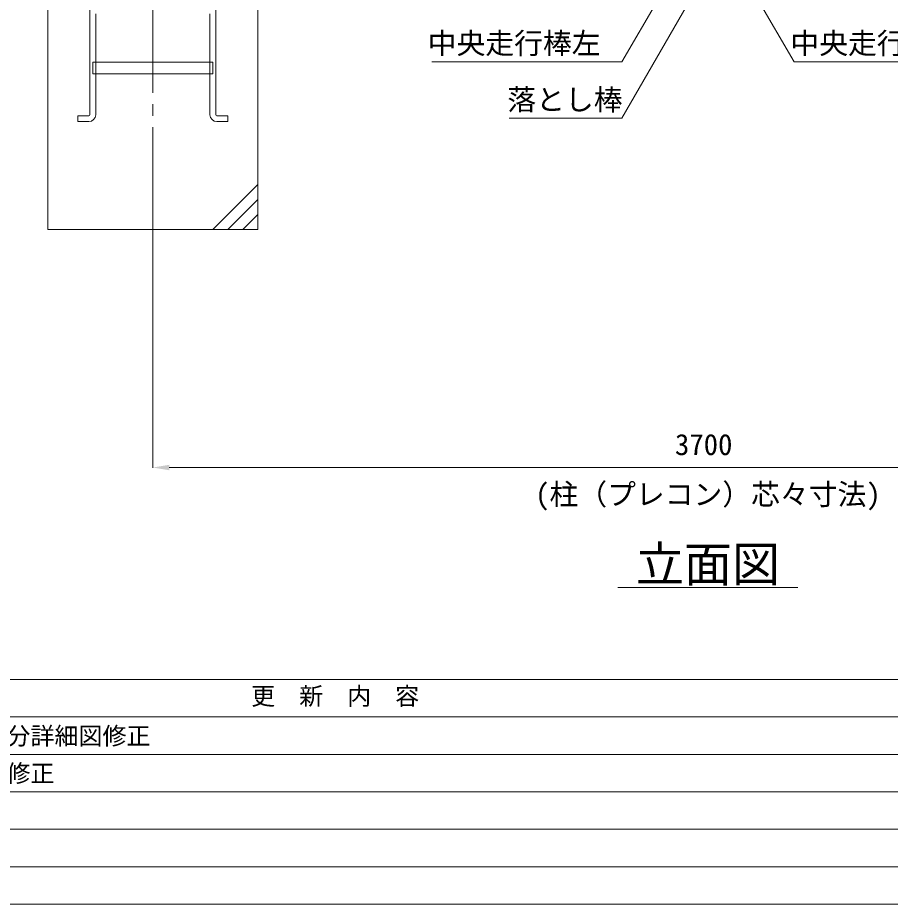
# Model space of a CAD drawing. Units: millimetres, scale not verified. Extents: x -82240 to -62115, y -14438 to 14438.
# Drawn here: x -77840 to -74933, y 562 to 3519 of the extents above; entities that cross this region are included whole.
import ezdxf
from ezdxf.enums import TextEntityAlignment as Align

# ---------------------------------------------------------------- set-up
doc = ezdxf.new("R2010")
doc.units = ezdxf.units.MM
doc.header["$LTSCALE"] = 38
doc.linetypes.add('CHAIN2', pattern=[12, 9, -1, 1, -1])
doc.linetypes.add('DASHED1', pattern=[1.8, 1.2, -0.6])
for name, color, linetype, lineweight in [('0-9_基礎工事用PCA小', 7, 'Continuous', 18), ('0-A_図面枠', 7, 'Continuous', 18), ('0-B_寸法', 3, 'Continuous', 18), ('1-2_通芯', 1, 'CHAIN2', 18), ('1-7_文字', 7, 'Continuous', 18)]:
    doc.layers.add(name, color=color, linetype=linetype, lineweight=lineweight)
doc.styles.add('ＭＳ ゴシック', font='')
doc.styles.get('ＭＳ ゴシック').set_extended_font_data('MS Gothic')

msp = doc.modelspace()

# ---------------------------------------------------------------- linework, layer by layer
at = {"layer": '0-9_基礎工事用PCA小'}
for p, q in [((-77580.57, 3532.5), (-77580.57, 3370.5)), ((-77199.63, 3532.5), (-77199.63, 3370.5)), ((-77580.57, 3332.49), (-77580.57, 3195.51)), ((-77199.63, 3332.49), (-77199.63, 3195.51)), ((-77040.09, 2962.5), (-77190.09, 2812.5)), ((-77040.09, 2912.49), (-77140.11, 2812.5)), ((-77040.09, 2862.51), (-77090.1, 2812.5))]:
    msp.add_line(p, q, dxfattribs=at)
at = {"layer": '0-9_基礎工事用PCA小', "color": 4, "linetype": 'DASHED1', "lineweight": 9}
for p, q in [((-77580.57, 3370.5), (-77580.57, 3332.49)), ((-77199.63, 3370.5), (-77199.63, 3332.49))]:
    msp.add_line(p, q, dxfattribs=at)
at = {"layer": '0-9_基礎工事用PCA小'}
for points in [[(-77599.62, 3195.54), (-77599.62, 3772.5), (-77580.57, 3772.5), (-77580.57, 3570.51)], [(-77180.58, 3195.54), (-77180.58, 3772.5), (-77199.63, 3772.5), (-77199.63, 3570.51)], [(-77603.58, 3172.5), (-77640.57, 3172.5), (-77640.57, 3191.55), (-77603.61, 3191.55)], [(-77176.62, 3172.5), (-77139.63, 3172.5), (-77139.63, 3191.55), (-77176.56, 3191.55)]]:
    msp.add_lwpolyline(points, dxfattribs=at)
for points in [[(-77740.11, 2812.5), (-77040.09, 2812.5), (-77040.09, 3712.5), (-77740.11, 3712.5)], [(-77590.11, 3370.5), (-77190.09, 3370.5), (-77190.09, 3332.49), (-77590.11, 3332.49)]]:
    msp.add_lwpolyline(points, close=True, dxfattribs=at)
for centre, radius, start, end in [((-77603.61, 3195.54), 3.99, 270, 0), ((-77603.58, 3195.51), 23.01, 270, 0), ((-77176.62, 3195.51), 23.01, 180, 270), ((-77176.56, 3195.54), 3.99, 180, 270)]:
    msp.add_arc(centre, radius, start, end, dxfattribs=at)
at = {"layer": '0-A_図面枠'}
for p, q in [((-82240.11, 1312.5), (-62115.09, 1312.5)), ((-82240.11, 1187.49), (-74265.09, 1187.49)), ((-79815.09, 1062.51), (-74265.09, 1062.51)), ((-79815.09, 937.5), (-74265.09, 937.5)), ((-79815.09, 812.49), (-74265.09, 812.49)), ((-79815.09, 687.51), (-74265.09, 687.51))]:
    msp.add_line(p, q, dxfattribs=at)
msp.add_lwpolyline([(-82240.11, 14437.5), (-62115.09, 14437.5), (-62115.09, 562.5), (-82240.11, 562.5)], close=True, dxfattribs=at)
at = {"layer": '0-B_寸法'}
for p, q in [((-77390.1, 2811.51), (-77390.1, 2018.04)), ((-73745.1, 2019.03), (-77335.11, 2019.03))]:
    msp.add_line(p, q, dxfattribs=at)
at = {"layer": '0-B_寸法', "color": 91}
msp.add_solid([(-77335.11, 2028.21), (-77390.1, 2019.03), (-77335.11, 2009.88)], dxfattribs=at)
at = {"layer": '1-2_通芯'}
msp.add_line((-77390.1, 2812.5), (-77390.1, 4724.49), dxfattribs=at)
at = {"layer": '1-7_文字'}
for p, q in [((-75570.15, 3817.32), (-75827.07, 3372.33)), ((-75510.06, 3817.32), (-75253.14, 3372.33)), ((-75570.15, 3629.25), (-75827.07, 3184.26)), ((-76460.4, 3372.33), (-75827.43, 3372.33)), ((-75827.07, 3372.33), (-75827.43, 3372.33)), ((-75253.14, 3372.33), (-75252.78, 3372.33)), ((-75252.78, 3372.33), (-74619.39, 3372.33)), ((-76202.58, 3184.26), (-75827.43, 3184.26)), ((-75827.07, 3184.26), (-75827.43, 3184.26)), ((-75840.09, 1619.04), (-75240.09, 1619.04))]:
    msp.add_line(p, q, dxfattribs=at)

# ---------------------------------------------------------------- texts
at = {"layer": '0-A_図面枠', "style": 'ＭＳ ゴシック'}
for s, p in [('更\u3000新\u3000内\u3000容', (-77062.47, 1209.69)), ('控え単管部分プレコン削除・パネル部分詳細図修正', (-79237.89, 1077)), ('プレコン・ベースプレート注釈詳細図修正', (-79237.89, 951.99))]:
    msp.add_text(s, height=58.65, dxfattribs=at).set_placement(p, align=Align.BOTTOM_LEFT)
at = {"layer": '0-B_寸法', "style": 'ＭＳ ゴシック'}
for s, p in [('3700', (-75650.04, 2039.43)), ('(柱（プレコン）芯々寸法)', (-76116.09, 1873.44))]:
    msp.add_text(s, height=70.38, dxfattribs=at).set_placement(p, align=Align.BOTTOM_LEFT)
at = {"layer": '1-7_文字', "style": 'ＭＳ ゴシック'}
for s, height, p in [('中央走行棒左', 70.38, (-76474.02, 3377.73)), ('中央走行棒右', 70.38, (-75265.41, 3377.73)), ('落とし棒', 70.38, (-76208.55, 3189.66)), ('立面図', 117.3, (-75780.09, 1603.05))]:
    msp.add_text(s, height=height, dxfattribs=at).set_placement(p, align=Align.BOTTOM_LEFT)

doc.saveas('drawing.dxf')
